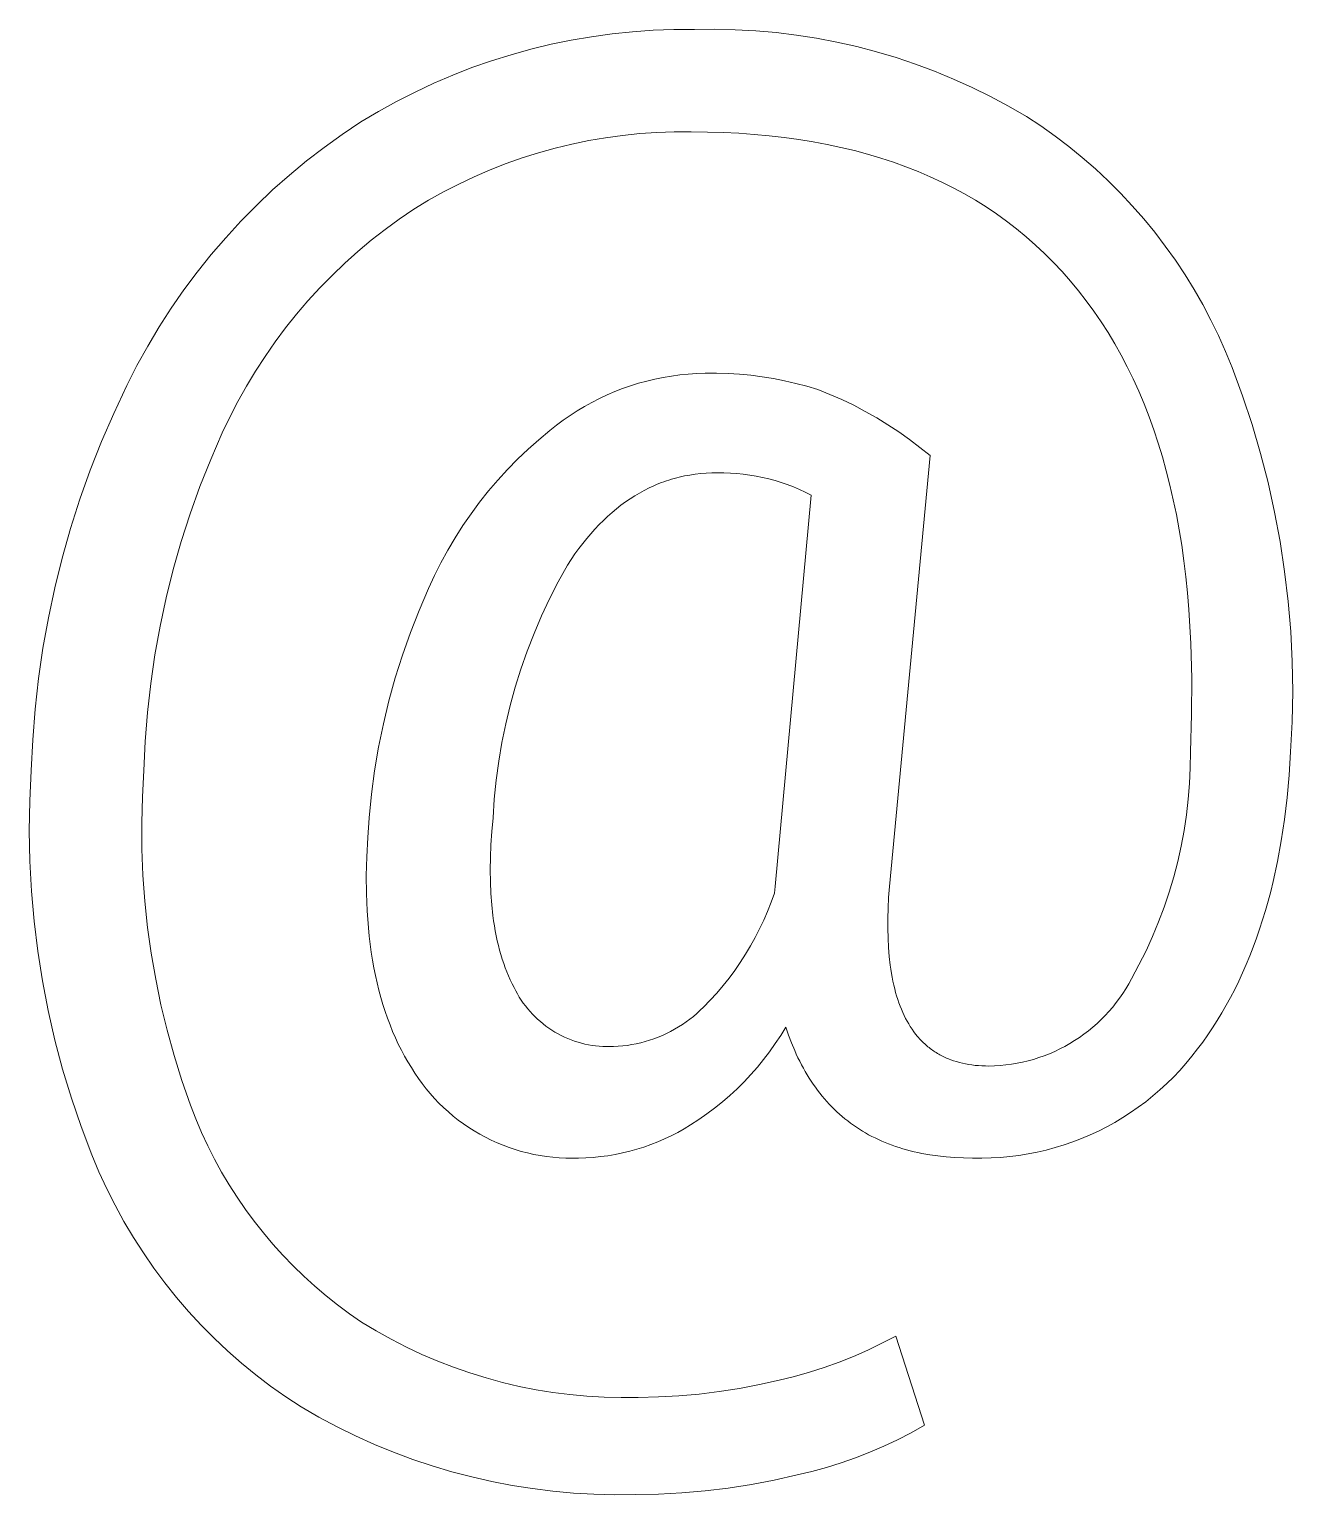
# Model space of a CAD drawing. Header units: millimetres. Extents: x -1519 to 3497, y -297 to 3208.
# Drawn here: x 2014.7 to 2067.7, y 4.6 to 66.1 of the extents above; entities that cross this region are included whole.
import ezdxf

# ---------------------------------------------------------------- set-up
doc = ezdxf.new("R2010")
doc.units = ezdxf.units.MM
doc.header["$MEASUREMENT"] = 0
doc.layers.add('Domyślny', color=7, linetype='Continuous', true_color=0x000000)

msp = doc.modelspace()

# ---------------------------------------------------------------- linework, layer by layer
at = {"layer": 'Domyślny', "color": 18, "lineweight": 15, "true_color": 0x000000}
for p, q in [((2037.462, 65.662), (2038.316, 65.808)), ((2038.316, 65.808), (2039.174, 65.925)), ((2039.174, 65.925), (2040.035, 66.014)), ((2040.035, 66.014), (2040.899, 66.074)), ((2040.899, 66.074), (2041.765, 66.104)), ((2041.765, 66.104), (2042.631, 66.106)), ((2042.631, 66.106), (2043.489, 66.117)), ((2043.489, 66.117), (2044.347, 66.099)), ((2044.347, 66.099), (2045.205, 66.052)), ((2045.205, 66.052), (2046.06, 65.976)), ((2046.06, 65.976), (2046.912, 65.872)), ((2046.912, 65.872), (2047.76, 65.74)), ((2034.938, 65.053), (2035.772, 65.284)), ((2035.772, 65.284), (2036.614, 65.487)), ((2036.614, 65.487), (2037.462, 65.662)), ((2047.76, 65.74), (2048.604, 65.579)), ((2048.604, 65.579), (2049.441, 65.39)), ((2049.441, 65.39), (2050.272, 65.172)), ((2050.272, 65.172), (2051.095, 64.928)), ((2033.294, 64.508), (2034.111, 64.794)), ((2034.111, 64.794), (2034.938, 65.053)), ((2051.095, 64.928), (2051.909, 64.655)), ((2051.909, 64.655), (2052.713, 64.356)), ((2031.691, 63.853), (2032.487, 64.194)), ((2032.487, 64.194), (2033.294, 64.508)), ((2052.713, 64.356), (2053.508, 64.03)), ((2053.508, 64.03), (2054.29, 63.677)), ((2030.134, 63.093), (2030.906, 63.486)), ((2030.906, 63.486), (2031.691, 63.853)), ((2054.29, 63.677), (2055.061, 63.298)), ((2029.376, 62.675), (2030.134, 63.093)), ((2055.061, 63.298), (2055.818, 62.894)), ((2055.818, 62.894), (2056.562, 62.465)), ((2027.855, 61.711), (2028.633, 62.231)), ((2028.633, 62.231), (2029.376, 62.675)), ((2056.562, 62.465), (2057.17, 62.063)), ((2027.094, 61.165), (2027.855, 61.711)), ((2038.905, 61.57), (2038.195, 61.448)), ((2039.62, 61.667), (2038.905, 61.57)), ((2040.337, 61.74), (2039.62, 61.667)), ((2041.056, 61.789), (2040.337, 61.74)), ((2041.776, 61.813), (2041.056, 61.789)), ((2042.497, 61.813), (2041.776, 61.813)), ((2043.174, 61.807), (2042.497, 61.813)), ((2043.841, 61.787), (2043.174, 61.807)), ((2044.496, 61.755), (2043.841, 61.787)), ((2045.14, 61.709), (2044.496, 61.755)), ((2045.774, 61.651), (2045.14, 61.709)), ((2046.396, 61.579), (2045.774, 61.651)), ((2047.008, 61.494), (2046.396, 61.579)), ((2047.609, 61.397), (2047.008, 61.494)), ((2057.17, 62.063), (2057.765, 61.64)), ((2057.765, 61.64), (2058.345, 61.199)), ((2026.353, 60.593), (2027.094, 61.165)), ((2036.094, 60.939), (2035.406, 60.722)), ((2036.788, 61.133), (2036.094, 60.939)), ((2037.489, 61.302), (2036.788, 61.133)), ((2038.195, 61.448), (2037.489, 61.302)), ((2048.198, 61.286), (2047.609, 61.397)), ((2048.777, 61.162), (2048.198, 61.286)), ((2049.345, 61.026), (2048.777, 61.162)), ((2049.902, 60.876), (2049.345, 61.026)), ((2050.448, 60.713), (2049.902, 60.876)), ((2058.345, 61.199), (2058.91, 60.738)), ((2025.632, 59.997), (2026.353, 60.593)), ((2034.727, 60.483), (2034.056, 60.22)), ((2035.406, 60.722), (2034.727, 60.483)), ((2050.983, 60.538), (2050.448, 60.713)), ((2051.507, 60.349), (2050.983, 60.538)), ((2052.02, 60.147), (2051.507, 60.349)), ((2058.91, 60.738), (2059.46, 60.258)), ((2059.46, 60.258), (2059.993, 59.761)), ((2024.932, 59.376), (2025.632, 59.997)), ((2033.394, 59.934), (2032.742, 59.626)), ((2034.056, 60.22), (2033.394, 59.934)), ((2052.523, 59.932), (2052.02, 60.147)), ((2053.014, 59.704), (2052.523, 59.932)), ((2053.495, 59.464), (2053.014, 59.704)), ((2059.993, 59.761), (2060.509, 59.246)), ((2024.253, 58.732), (2024.932, 59.376)), ((2032.101, 59.297), (2031.472, 58.945)), ((2032.742, 59.626), (2032.101, 59.297)), ((2053.964, 59.21), (2053.495, 59.464)), ((2054.423, 58.943), (2053.964, 59.21)), ((2060.509, 59.246), (2061.008, 58.713)), ((2023.596, 58.065), (2024.253, 58.732)), ((2030.854, 58.573), (2030.246, 58.158)), ((2031.472, 58.945), (2030.854, 58.573)), ((2054.871, 58.663), (2054.423, 58.943)), ((2055.308, 58.37), (2054.871, 58.663)), ((2061.008, 58.713), (2061.489, 58.165)), ((2022.963, 57.376), (2023.596, 58.065)), ((2030.246, 58.158), (2029.652, 57.723)), ((2055.734, 58.064), (2055.308, 58.37)), ((2056.149, 57.745), (2055.734, 58.064)), ((2061.489, 58.165), (2061.951, 57.601)), ((2022.354, 56.666), (2022.963, 57.376)), ((2029.072, 57.269), (2028.507, 56.796)), ((2029.652, 57.723), (2029.072, 57.269)), ((2056.553, 57.413), (2056.149, 57.745)), ((2056.946, 57.068), (2056.553, 57.413)), ((2061.951, 57.601), (2062.394, 57.022)), ((2021.769, 55.935), (2022.354, 56.666)), ((2028.507, 56.796), (2027.959, 56.304)), ((2057.329, 56.71), (2056.946, 57.068)), ((2057.7, 56.339), (2057.329, 56.71)), ((2062.394, 57.022), (2062.818, 56.428)), ((2027.959, 56.304), (2027.427, 55.795)), ((2058.061, 55.955), (2057.7, 56.339)), ((2058.411, 55.558), (2058.061, 55.955)), ((2062.818, 56.428), (2063.221, 55.821)), ((2021.209, 55.185), (2021.769, 55.935)), ((2027.427, 55.795), (2026.912, 55.268)), ((2058.75, 55.148), (2058.411, 55.558)), ((2063.221, 55.821), (2063.604, 55.2)), ((2020.675, 54.416), (2021.209, 55.185)), ((2026.415, 54.725), (2025.936, 54.165)), ((2026.912, 55.268), (2026.415, 54.725)), ((2059.078, 54.727), (2058.75, 55.148)), ((2059.394, 54.295), (2059.078, 54.727)), ((2063.604, 55.2), (2063.966, 54.567)), ((2020.168, 53.63), (2020.675, 54.416)), ((2025.936, 54.165), (2025.476, 53.59)), ((2059.698, 53.85), (2059.394, 54.295)), ((2063.966, 54.567), (2064.307, 53.922)), ((2019.688, 52.826), (2020.168, 53.63)), ((2025.476, 53.59), (2025.035, 53)), ((2059.99, 53.394), (2059.698, 53.85)), ((2064.307, 53.922), (2064.626, 53.266)), ((2025.035, 53), (2024.614, 52.396)), ((2060.271, 52.925), (2059.99, 53.394)), ((2060.54, 52.445), (2060.271, 52.925)), ((2064.626, 53.266), (2064.923, 52.6)), ((2019.235, 52.007), (2019.688, 52.826)), ((2024.614, 52.396), (2024.213, 51.778)), ((2060.797, 51.953), (2060.54, 52.445)), ((2064.923, 52.6), (2065.198, 51.925)), ((2018.811, 51.173), (2019.235, 52.007)), ((2024.213, 51.778), (2023.833, 51.148)), ((2042.023, 51.621), (2042.375, 51.656)), ((2042.375, 51.656), (2042.728, 51.679)), ((2042.728, 51.679), (2043.082, 51.691)), ((2043.082, 51.691), (2043.561, 51.692)), ((2043.561, 51.692), (2044.041, 51.678)), ((2044.041, 51.678), (2044.52, 51.648)), ((2044.52, 51.648), (2044.997, 51.602)), ((2061.043, 51.45), (2060.797, 51.953)), ((2065.198, 51.925), (2065.635, 50.738)), ((2018.26, 50.006), (2018.811, 51.173)), ((2023.833, 51.148), (2023.474, 50.505)), ((2039.289, 50.916), (2039.619, 51.044)), ((2039.619, 51.044), (2039.953, 51.161)), ((2039.953, 51.161), (2040.291, 51.267)), ((2040.291, 51.267), (2040.632, 51.361)), ((2040.632, 51.361), (2040.976, 51.444)), ((2040.976, 51.444), (2041.323, 51.514)), ((2041.323, 51.514), (2041.672, 51.573)), ((2041.672, 51.573), (2042.023, 51.621)), ((2044.997, 51.602), (2045.473, 51.541)), ((2045.473, 51.541), (2045.947, 51.464)), ((2045.947, 51.464), (2046.418, 51.373)), ((2046.418, 51.373), (2046.885, 51.265)), ((2046.885, 51.265), (2047.349, 51.143)), ((2047.349, 51.143), (2047.809, 51.006)), ((2061.277, 50.934), (2061.043, 51.45)), ((2023.474, 50.505), (2023.136, 49.85)), ((2038.018, 50.294), (2038.328, 50.466)), ((2038.328, 50.466), (2038.643, 50.627)), ((2038.643, 50.627), (2038.964, 50.777)), ((2038.964, 50.777), (2039.289, 50.916)), ((2047.809, 51.006), (2048.319, 50.802)), ((2048.319, 50.802), (2048.821, 50.581)), ((2048.821, 50.581), (2049.316, 50.343)), ((2061.499, 50.406), (2061.277, 50.934)), ((2065.635, 50.738), (2066.032, 49.538)), ((2017.748, 48.822), (2018.26, 50.006)), ((2023.136, 49.85), (2022.82, 49.185)), ((2037.127, 49.718), (2037.418, 49.92)), ((2037.418, 49.92), (2037.715, 50.112)), ((2037.715, 50.112), (2038.018, 50.294)), ((2049.316, 50.343), (2049.803, 50.089)), ((2049.803, 50.089), (2050.281, 49.818)), ((2050.281, 49.818), (2050.749, 49.531)), ((2061.71, 49.867), (2061.499, 50.406)), ((2061.909, 49.316), (2061.71, 49.867)), ((2022.82, 49.185), (2022.331, 48.067)), ((2036.102, 48.901), (2036.567, 49.285)), ((2036.567, 49.285), (2036.843, 49.507)), ((2036.843, 49.507), (2037.127, 49.718)), ((2050.749, 49.531), (2051.208, 49.229)), ((2051.208, 49.229), (2051.656, 48.912)), ((2062.096, 48.753), (2061.909, 49.316)), ((2066.032, 49.538), (2066.389, 48.325)), ((2017.276, 47.622), (2017.748, 48.822)), ((2035.651, 48.501), (2036.102, 48.901)), ((2051.656, 48.912), (2052.094, 48.58)), ((2052.094, 48.58), (2052.519, 48.233)), ((2062.271, 48.178), (2062.096, 48.753)), ((2022.331, 48.067), (2021.88, 46.934)), ((2034.791, 47.655), (2035.214, 48.085)), ((2035.214, 48.085), (2035.651, 48.501)), ((2052.519, 48.233), (2050.816, 30.159)), ((2062.435, 47.591), (2062.271, 48.178)), ((2066.389, 48.325), (2066.705, 47.101)), ((2016.843, 46.407), (2017.276, 47.622)), ((2034.384, 47.21), (2034.791, 47.655)), ((2042.108, 47.355), (2041.998, 47.33)), ((2042.219, 47.379), (2042.108, 47.355)), ((2042.442, 47.42), (2042.219, 47.379)), ((2042.668, 47.454), (2042.442, 47.42)), ((2042.897, 47.481), (2042.668, 47.454)), ((2043.129, 47.5), (2042.897, 47.481)), ((2043.363, 47.511), (2043.129, 47.5)), ((2043.6, 47.515), (2043.363, 47.511)), ((2043.871, 47.513), (2043.6, 47.515)), ((2044.143, 47.503), (2043.871, 47.513)), ((2044.414, 47.484), (2044.143, 47.503)), ((2044.684, 47.456), (2044.414, 47.484)), ((2044.953, 47.42), (2044.684, 47.456)), ((2045.221, 47.374), (2044.953, 47.42)), ((2045.488, 47.32), (2045.221, 47.374)), ((2062.588, 46.993), (2062.435, 47.591)), ((2021.88, 46.934), (2021.467, 45.786)), ((2033.616, 46.28), (2033.992, 46.752)), ((2033.992, 46.752), (2034.384, 47.21)), ((2040.523, 46.775), (2040.323, 46.665)), ((2040.726, 46.877), (2040.523, 46.775)), ((2040.829, 46.925), (2040.726, 46.877)), ((2040.932, 46.971), (2040.829, 46.925)), ((2041.035, 47.016), (2040.932, 46.971)), ((2041.14, 47.058), (2041.035, 47.016)), ((2041.245, 47.099), (2041.14, 47.058)), ((2041.35, 47.137), (2041.245, 47.099)), ((2041.457, 47.174), (2041.35, 47.137)), ((2041.564, 47.209), (2041.457, 47.174)), ((2041.671, 47.242), (2041.564, 47.209)), ((2041.779, 47.273), (2041.671, 47.242)), ((2041.888, 47.303), (2041.779, 47.273)), ((2041.998, 47.33), (2041.888, 47.303)), ((2045.752, 47.257), (2045.488, 47.32)), ((2046.014, 47.185), (2045.752, 47.257)), ((2046.274, 47.105), (2046.014, 47.185)), ((2046.53, 47.016), (2046.274, 47.105)), ((2046.784, 46.919), (2046.53, 47.016)), ((2047.035, 46.814), (2046.784, 46.919)), ((2047.282, 46.701), (2047.035, 46.814)), ((2062.728, 46.382), (2062.588, 46.993)), ((2066.705, 47.101), (2066.979, 45.867)), ((2016.45, 45.178), (2016.843, 46.407)), ((2033.257, 45.795), (2033.616, 46.28)), ((2039.547, 46.151), (2039.359, 46.003)), ((2039.737, 46.291), (2039.547, 46.151)), ((2039.93, 46.423), (2039.737, 46.291)), ((2040.125, 46.548), (2039.93, 46.423)), ((2040.323, 46.665), (2040.125, 46.548)), ((2046.022, 30.159), (2047.525, 46.579)), ((2047.525, 46.579), (2047.282, 46.701)), ((2062.857, 45.76), (2062.728, 46.382)), ((2021.467, 45.786), (2021.093, 44.625)), ((2032.915, 45.298), (2033.257, 45.795)), ((2038.811, 45.515), (2038.634, 45.337)), ((2038.991, 45.686), (2038.811, 45.515)), ((2039.174, 45.848), (2038.991, 45.686)), ((2039.359, 46.003), (2039.174, 45.848)), ((2062.974, 45.126), (2062.857, 45.76)), ((2066.979, 45.867), (2067.211, 44.624)), ((2016.098, 43.937), (2016.45, 45.178)), ((2032.59, 44.79), (2032.915, 45.298)), ((2038.286, 44.959), (2038.116, 44.758)), ((2038.459, 45.152), (2038.286, 44.959)), ((2038.634, 45.337), (2038.459, 45.152)), ((2063.08, 44.48), (2062.974, 45.126)), ((2021.093, 44.625), (2020.758, 43.452)), ((2031.994, 43.741), (2032.283, 44.271)), ((2032.283, 44.271), (2032.59, 44.79)), ((2037.783, 44.333), (2037.62, 44.11)), ((2037.948, 44.549), (2037.783, 44.333)), ((2038.116, 44.758), (2037.948, 44.549)), ((2063.174, 43.822), (2063.08, 44.48)), ((2067.211, 44.624), (2067.402, 43.374)), ((2015.787, 42.685), (2016.098, 43.937)), ((2031.724, 43.202), (2031.994, 43.741)), ((2037.46, 43.878), (2037.302, 43.639)), ((2037.62, 44.11), (2037.46, 43.878)), ((2063.257, 43.153), (2063.174, 43.822)), ((2020.758, 43.452), (2020.462, 42.268)), ((2031.473, 42.654), (2031.724, 43.202)), ((2037.302, 43.639), (2036.917, 42.942)), ((2063.328, 42.471), (2063.257, 43.153)), ((2067.402, 43.374), (2067.55, 42.119)), ((2015.518, 41.423), (2015.787, 42.685)), ((2031.076, 41.737), (2031.473, 42.654)), ((2036.917, 42.942), (2036.555, 42.231)), ((2063.387, 41.778), (2063.328, 42.471)), ((2020.462, 42.268), (2020.206, 41.075)), ((2036.555, 42.231), (2036.217, 41.509)), ((2067.55, 42.119), (2067.655, 40.859)), ((2015.291, 40.154), (2015.518, 41.423)), ((2030.711, 40.808), (2031.076, 41.737)), ((2036.217, 41.509), (2035.904, 40.777)), ((2063.47, 40.356), (2063.387, 41.778)), ((2020.206, 41.075), (2019.99, 39.875)), ((2030.378, 39.866), (2030.711, 40.808)), ((2035.904, 40.777), (2035.615, 40.033)), ((2067.655, 40.859), (2067.719, 39.596)), ((2015.105, 38.877), (2015.291, 40.154)), ((2035.615, 40.033), (2035.352, 39.281)), ((2063.508, 38.886), (2063.47, 40.356)), ((2019.99, 39.875), (2019.814, 38.668)), ((2030.078, 38.913), (2030.378, 39.866)), ((2067.719, 39.596), (2067.739, 38.332)), ((2014.962, 37.595), (2015.105, 38.877)), ((2029.811, 37.951), (2030.078, 38.913)), ((2035.352, 39.281), (2035.114, 38.52)), ((2063.499, 37.37), (2063.508, 38.886)), ((2019.814, 38.668), (2019.678, 37.455)), ((2035.114, 38.52), (2034.902, 37.752)), ((2067.739, 38.332), (2067.718, 37.068)), ((2014.861, 36.309), (2014.962, 37.595)), ((2029.578, 36.98), (2029.811, 37.951)), ((2034.902, 37.752), (2034.715, 36.977)), ((2019.678, 37.455), (2019.583, 36.239)), ((2029.378, 36.001), (2029.578, 36.98)), ((2034.715, 36.977), (2034.555, 36.196)), ((2063.444, 35.805), (2063.499, 37.37)), ((2067.718, 37.068), (2067.653, 35.805)), ((2014.802, 35.02), (2014.861, 36.309)), ((2019.583, 36.239), (2019.529, 35.02)), ((2029.212, 35.016), (2029.378, 36.001)), ((2034.555, 36.196), (2034.421, 35.411)), ((2063.437, 35.142), (2063.444, 35.805)), ((2067.653, 35.805), (2067.591, 34.835)), ((2034.421, 35.411), (2034.314, 34.621)), ((2063.407, 34.479), (2063.437, 35.142)), ((2014.739, 33.756), (2014.802, 35.02)), ((2019.529, 35.02), (2019.465, 33.924)), ((2029.081, 34.026), (2029.212, 35.016)), ((2034.314, 34.621), (2034.233, 33.828)), ((2063.354, 33.818), (2063.407, 34.479)), ((2067.591, 34.835), (2067.504, 33.889)), ((2019.465, 33.924), (2019.437, 32.826)), ((2028.984, 33.032), (2029.081, 34.026)), ((2034.233, 33.828), (2034.179, 33.032)), ((2063.278, 33.159), (2063.354, 33.818)), ((2067.504, 33.889), (2067.393, 32.97)), ((2014.719, 32.491), (2014.739, 33.756)), ((2019.437, 32.826), (2019.445, 31.729)), ((2028.92, 32.208), (2028.984, 33.032)), ((2034.179, 33.032), (2034.129, 32.462)), ((2063.179, 32.504), (2063.278, 33.159)), ((2067.393, 32.97), (2067.258, 32.075)), ((2014.743, 31.225), (2014.719, 32.491)), ((2028.88, 31.405), (2028.92, 32.208)), ((2034.129, 32.462), (2034.094, 31.908)), ((2063.058, 31.852), (2063.179, 32.504)), ((2067.258, 32.075), (2067.099, 31.207)), ((2019.445, 31.729), (2019.489, 30.631)), ((2028.862, 30.626), (2028.88, 31.405)), ((2034.073, 31.371), (2034.066, 30.852)), ((2034.094, 31.908), (2034.073, 31.371)), ((2062.913, 31.204), (2063.058, 31.852)), ((2014.81, 29.961), (2014.743, 31.225)), ((2034.066, 30.852), (2034.072, 30.349)), ((2062.747, 30.562), (2062.913, 31.204)), ((2067.099, 31.207), (2066.915, 30.364)), ((2019.489, 30.631), (2019.569, 29.536)), ((2028.868, 29.869), (2028.862, 30.626)), ((2034.072, 30.349), (2034.093, 29.863)), ((2045.988, 29.875), (2046.022, 30.159)), ((2050.816, 30.159), (2050.783, 29.695)), ((2062.558, 29.926), (2062.747, 30.562)), ((2066.915, 30.364), (2066.815, 29.952)), ((2014.921, 28.7), (2014.81, 29.961)), ((2019.569, 29.536), (2019.685, 28.444)), ((2028.897, 29.135), (2028.868, 29.869)), ((2034.093, 29.863), (2034.128, 29.394)), ((2045.852, 29.494), (2045.988, 29.875)), ((2050.783, 29.695), (2050.761, 29.246)), ((2062.347, 29.297), (2062.558, 29.926)), ((2066.708, 29.546), (2066.595, 29.147)), ((2066.815, 29.952), (2066.708, 29.546)), ((2028.949, 28.424), (2028.897, 29.135)), ((2034.128, 29.394), (2034.176, 28.942)), ((2034.176, 28.942), (2034.206, 28.722)), ((2045.542, 28.744), (2045.703, 29.116)), ((2045.703, 29.116), (2045.852, 29.494)), ((2050.761, 29.246), (2050.75, 28.812)), ((2062.114, 28.676), (2062.347, 29.297)), ((2066.595, 29.147), (2066.475, 28.754)), ((2015.074, 27.444), (2014.921, 28.7)), ((2019.685, 28.444), (2019.836, 27.357)), ((2028.984, 28.077), (2028.949, 28.424)), ((2034.206, 28.722), (2034.239, 28.506)), ((2034.239, 28.506), (2034.275, 28.295)), ((2034.275, 28.295), (2034.315, 28.087)), ((2045.183, 28.017), (2045.369, 28.378)), ((2045.369, 28.378), (2045.542, 28.744)), ((2050.75, 28.812), (2050.749, 28.392)), ((2050.749, 28.392), (2050.759, 27.987)), ((2061.86, 28.064), (2062.114, 28.676)), ((2066.35, 28.368), (2066.219, 27.988)), ((2066.475, 28.754), (2066.35, 28.368)), ((2029.025, 27.735), (2028.984, 28.077)), ((2029.071, 27.399), (2029.025, 27.735)), ((2034.315, 28.087), (2034.359, 27.884)), ((2034.359, 27.884), (2034.406, 27.685)), ((2034.406, 27.685), (2034.456, 27.49)), ((2044.986, 27.663), (2045.183, 28.017)), ((2050.759, 27.987), (2050.779, 27.597)), ((2061.584, 27.46), (2061.86, 28.064)), ((2066.219, 27.988), (2066.082, 27.614)), ((2015.271, 26.194), (2015.074, 27.444)), ((2019.836, 27.357), (2020.023, 26.275)), ((2029.124, 27.069), (2029.071, 27.399)), ((2029.182, 26.745), (2029.124, 27.069)), ((2034.456, 27.49), (2034.51, 27.299)), ((2034.51, 27.299), (2034.567, 27.112)), ((2034.567, 27.112), (2034.628, 26.929)), ((2044.558, 26.974), (2044.778, 27.315)), ((2044.778, 27.315), (2044.986, 27.663)), ((2050.779, 27.597), (2050.809, 27.222)), ((2050.809, 27.222), (2050.85, 26.861)), ((2061.288, 26.867), (2061.584, 27.46)), ((2065.938, 27.247), (2065.789, 26.887)), ((2066.082, 27.614), (2065.938, 27.247)), ((2029.246, 26.426), (2029.182, 26.745)), ((2034.628, 26.929), (2034.692, 26.75)), ((2034.692, 26.75), (2034.759, 26.575)), ((2034.759, 26.575), (2034.83, 26.405)), ((2044.085, 26.315), (2044.327, 26.641)), ((2044.327, 26.641), (2044.558, 26.974)), ((2050.85, 26.861), (2050.875, 26.686)), ((2050.875, 26.686), (2050.902, 26.515)), ((2050.902, 26.515), (2050.932, 26.348)), ((2060.972, 26.284), (2061.288, 26.867)), ((2065.633, 26.532), (2065.472, 26.185)), ((2065.789, 26.887), (2065.633, 26.532)), ((2015.511, 24.951), (2015.271, 26.194)), ((2020.023, 26.275), (2020.246, 25.2)), ((2029.315, 26.113), (2029.246, 26.426)), ((2029.391, 25.805), (2029.315, 26.113)), ((2034.83, 26.405), (2034.905, 26.238)), ((2034.905, 26.238), (2034.983, 26.075)), ((2034.983, 26.075), (2035.064, 25.917)), ((2035.064, 25.917), (2035.132, 25.782)), ((2043.57, 25.689), (2043.833, 25.998)), ((2043.833, 25.998), (2044.085, 26.315)), ((2050.932, 26.348), (2050.964, 26.184)), ((2050.964, 26.184), (2050.999, 26.024)), ((2050.999, 26.024), (2051.036, 25.868)), ((2051.036, 25.868), (2051.077, 25.715)), ((2060.609, 25.671), (2060.737, 25.871)), ((2060.737, 25.871), (2060.858, 26.076)), ((2060.858, 26.076), (2060.972, 26.284)), ((2065.304, 25.843), (2065.13, 25.508)), ((2065.472, 26.185), (2065.304, 25.843)), ((2029.472, 25.504), (2029.391, 25.805)), ((2029.56, 25.208), (2029.472, 25.504)), ((2029.653, 24.917), (2029.56, 25.208)), ((2035.132, 25.782), (2035.205, 25.649)), ((2035.205, 25.649), (2035.283, 25.52)), ((2035.283, 25.52), (2035.365, 25.393)), ((2035.365, 25.393), (2035.451, 25.268)), ((2035.451, 25.268), (2035.541, 25.147)), ((2043.015, 25.098), (2043.297, 25.389)), ((2043.297, 25.389), (2043.57, 25.689)), ((2051.077, 25.715), (2051.119, 25.566)), ((2051.119, 25.566), (2051.165, 25.421)), ((2051.165, 25.421), (2051.213, 25.279)), ((2051.213, 25.279), (2051.264, 25.142)), ((2060.184, 25.1), (2060.332, 25.285)), ((2060.332, 25.285), (2060.474, 25.476)), ((2060.474, 25.476), (2060.609, 25.671)), ((2065.13, 25.508), (2064.951, 25.18)), ((2015.793, 23.717), (2015.511, 24.951)), ((2020.246, 25.2), (2020.503, 24.132)), ((2029.752, 24.633), (2029.653, 24.917)), ((2029.857, 24.354), (2029.752, 24.633)), ((2035.541, 25.147), (2035.636, 25.029)), ((2035.636, 25.029), (2035.734, 24.915)), ((2035.734, 24.915), (2035.837, 24.803)), ((2035.837, 24.803), (2035.943, 24.696)), ((2035.943, 24.696), (2036.053, 24.592)), ((2036.053, 24.592), (2036.166, 24.492)), ((2042.286, 24.477), (2042.44, 24.591)), ((2042.44, 24.591), (2042.59, 24.71)), ((2042.59, 24.71), (2042.736, 24.835)), ((2042.736, 24.835), (2042.878, 24.964)), ((2042.878, 24.964), (2043.015, 25.098)), ((2051.264, 25.142), (2051.317, 25.007)), ((2051.317, 25.007), (2051.373, 24.877)), ((2051.373, 24.877), (2051.432, 24.75)), ((2051.432, 24.75), (2051.493, 24.627)), ((2051.493, 24.627), (2051.557, 24.507)), ((2059.702, 24.576), (2059.869, 24.745)), ((2059.869, 24.745), (2060.029, 24.92)), ((2060.029, 24.92), (2060.184, 25.1)), ((2064.765, 24.858), (2064.573, 24.542)), ((2064.951, 25.18), (2064.765, 24.858)), ((2020.503, 24.132), (2020.796, 23.074)), ((2029.967, 24.08), (2029.857, 24.354)), ((2030.084, 23.812), (2029.967, 24.08)), ((2036.166, 24.492), (2036.283, 24.396)), ((2036.283, 24.396), (2036.403, 24.304)), ((2036.403, 24.304), (2036.526, 24.216)), ((2036.526, 24.216), (2036.652, 24.132)), ((2036.652, 24.132), (2036.78, 24.053)), ((2036.78, 24.053), (2036.912, 23.978)), ((2036.912, 23.978), (2037.046, 23.908)), ((2041.286, 23.909), (2041.46, 23.989)), ((2041.46, 23.989), (2041.632, 24.075)), ((2041.632, 24.075), (2041.8, 24.167)), ((2041.8, 24.167), (2041.966, 24.265)), ((2041.966, 24.265), (2042.127, 24.368)), ((2042.127, 24.368), (2042.286, 24.477)), ((2046.473, 24.263), (2046.256, 23.91)), ((2046.586, 23.925), (2046.473, 24.263)), ((2051.557, 24.507), (2051.623, 24.391)), ((2051.623, 24.391), (2051.692, 24.279)), ((2051.692, 24.279), (2051.764, 24.171)), ((2051.764, 24.171), (2051.839, 24.066)), ((2051.839, 24.066), (2051.916, 23.965)), ((2058.979, 23.96), (2059.168, 24.105)), ((2059.168, 24.105), (2059.351, 24.255)), ((2059.351, 24.255), (2059.529, 24.412)), ((2059.529, 24.412), (2059.702, 24.576)), ((2064.375, 24.233), (2064.171, 23.93)), ((2064.573, 24.542), (2064.375, 24.233)), ((2016.118, 22.494), (2015.793, 23.717)), ((2030.206, 23.55), (2030.084, 23.812)), ((2030.334, 23.294), (2030.206, 23.55)), ((2037.046, 23.908), (2037.182, 23.842)), ((2037.182, 23.842), (2037.32, 23.782)), ((2037.32, 23.782), (2037.461, 23.725)), ((2037.461, 23.725), (2037.603, 23.674)), ((2037.603, 23.674), (2037.747, 23.628)), ((2037.747, 23.628), (2037.892, 23.587)), ((2037.892, 23.587), (2038.039, 23.55)), ((2038.039, 23.55), (2038.187, 23.519)), ((2038.187, 23.519), (2038.336, 23.493)), ((2038.336, 23.493), (2038.485, 23.472)), ((2038.485, 23.472), (2038.636, 23.456)), ((2038.636, 23.456), (2038.786, 23.445)), ((2038.786, 23.445), (2038.938, 23.44)), ((2038.938, 23.44), (2039.089, 23.44)), ((2039.089, 23.44), (2039.24, 23.444)), ((2039.24, 23.444), (2039.431, 23.454)), ((2039.431, 23.454), (2039.623, 23.471)), ((2039.623, 23.471), (2039.813, 23.494)), ((2039.813, 23.494), (2040.003, 23.523)), ((2040.003, 23.523), (2040.191, 23.559)), ((2040.191, 23.559), (2040.378, 23.602)), ((2040.378, 23.602), (2040.564, 23.651)), ((2040.564, 23.651), (2040.748, 23.706)), ((2040.748, 23.706), (2040.929, 23.767)), ((2040.929, 23.767), (2041.109, 23.835)), ((2041.109, 23.835), (2041.286, 23.909)), ((2046.027, 23.565), (2045.787, 23.228)), ((2046.256, 23.91), (2046.027, 23.565)), ((2046.709, 23.598), (2046.586, 23.925)), ((2046.839, 23.282), (2046.709, 23.598)), ((2051.916, 23.965), (2051.995, 23.868)), ((2051.995, 23.868), (2052.036, 23.82)), ((2052.036, 23.82), (2052.078, 23.774)), ((2052.078, 23.774), (2052.12, 23.728)), ((2052.12, 23.728), (2052.162, 23.684)), ((2052.162, 23.684), (2052.206, 23.64)), ((2052.206, 23.64), (2052.25, 23.598)), ((2052.25, 23.598), (2052.295, 23.556)), ((2052.295, 23.556), (2052.34, 23.515)), ((2052.34, 23.515), (2052.386, 23.475)), ((2052.386, 23.475), (2052.433, 23.436)), ((2052.433, 23.436), (2052.48, 23.398)), ((2052.48, 23.398), (2052.529, 23.361)), ((2052.529, 23.361), (2052.577, 23.324)), ((2057.968, 23.341), (2058.178, 23.451)), ((2058.178, 23.451), (2058.385, 23.568)), ((2058.385, 23.568), (2058.588, 23.692)), ((2058.588, 23.692), (2058.786, 23.822)), ((2058.786, 23.822), (2058.979, 23.96)), ((2063.961, 23.634), (2063.744, 23.344)), ((2064.171, 23.93), (2063.961, 23.634)), ((2020.796, 23.074), (2021.122, 22.026)), ((2030.468, 23.043), (2030.334, 23.294)), ((2030.608, 22.798), (2030.468, 23.043)), ((2030.754, 22.559), (2030.608, 22.798)), ((2045.535, 22.9), (2045.272, 22.58)), ((2045.787, 23.228), (2045.535, 22.9)), ((2046.908, 23.128), (2046.839, 23.282)), ((2046.978, 22.977), (2046.908, 23.128)), ((2047.051, 22.828), (2046.978, 22.977)), ((2047.126, 22.682), (2047.051, 22.828)), ((2052.577, 23.324), (2052.627, 23.289)), ((2052.627, 23.289), (2052.677, 23.254)), ((2052.677, 23.254), (2052.727, 23.221)), ((2052.727, 23.221), (2052.779, 23.188)), ((2052.779, 23.188), (2052.831, 23.157)), ((2052.831, 23.157), (2052.883, 23.126)), ((2052.883, 23.126), (2052.937, 23.096)), ((2052.937, 23.096), (2052.991, 23.067)), ((2052.991, 23.067), (2053.045, 23.039)), ((2053.045, 23.039), (2053.101, 23.012)), ((2053.101, 23.012), (2053.157, 22.986)), ((2053.157, 22.986), (2053.213, 22.961)), ((2053.213, 22.961), (2053.271, 22.936)), ((2053.271, 22.936), (2053.328, 22.913)), ((2053.328, 22.913), (2053.387, 22.89)), ((2053.387, 22.89), (2053.506, 22.848)), ((2053.506, 22.848), (2053.628, 22.81)), ((2053.628, 22.81), (2053.753, 22.775)), ((2053.753, 22.775), (2053.88, 22.743)), ((2056.172, 22.741), (2056.405, 22.788)), ((2056.405, 22.788), (2056.635, 22.843)), ((2056.635, 22.843), (2056.864, 22.907)), ((2056.864, 22.907), (2057.091, 22.978)), ((2057.091, 22.978), (2057.315, 23.058)), ((2057.315, 23.058), (2057.536, 23.145)), ((2057.536, 23.145), (2057.753, 23.239)), ((2057.753, 23.239), (2057.968, 23.341)), ((2063.507, 23.036), (2063.259, 22.735)), ((2063.744, 23.344), (2063.507, 23.036)), ((2016.484, 21.283), (2016.118, 22.494)), ((2030.897, 22.33), (2030.754, 22.559)), ((2031.048, 22.106), (2030.897, 22.33)), ((2044.999, 22.269), (2044.715, 21.968)), ((2045.272, 22.58), (2044.999, 22.269)), ((2047.203, 22.538), (2047.126, 22.682)), ((2047.282, 22.397), (2047.203, 22.538)), ((2047.363, 22.259), (2047.282, 22.397)), ((2047.446, 22.124), (2047.363, 22.259)), ((2053.88, 22.743), (2054.009, 22.716)), ((2054.009, 22.716), (2054.142, 22.692)), ((2054.142, 22.692), (2054.277, 22.672)), ((2054.277, 22.672), (2054.414, 22.655)), ((2054.414, 22.655), (2054.555, 22.643)), ((2054.555, 22.643), (2054.698, 22.633)), ((2054.698, 22.633), (2054.843, 22.628)), ((2054.843, 22.628), (2054.992, 22.626)), ((2054.992, 22.626), (2055.229, 22.632)), ((2055.229, 22.632), (2055.466, 22.647)), ((2055.466, 22.647), (2055.702, 22.67)), ((2055.702, 22.67), (2055.938, 22.701)), ((2055.938, 22.701), (2056.172, 22.741)), ((2062.733, 22.161), (2062.456, 21.888)), ((2063.001, 22.444), (2062.733, 22.161)), ((2063.259, 22.735), (2063.001, 22.444)), ((2021.122, 22.026), (2021.484, 20.989)), ((2031.206, 21.888), (2031.048, 22.106)), ((2031.372, 21.675), (2031.206, 21.888)), ((2031.545, 21.468), (2031.372, 21.675)), ((2044.421, 21.676), (2044.117, 21.395)), ((2044.715, 21.968), (2044.421, 21.676)), ((2047.532, 21.991), (2047.446, 22.124)), ((2047.619, 21.861), (2047.532, 21.991)), ((2047.709, 21.734), (2047.619, 21.861)), ((2047.8, 21.609), (2047.709, 21.734)), ((2047.894, 21.487), (2047.8, 21.609)), ((2062.169, 21.624), (2061.873, 21.371)), ((2062.456, 21.888), (2062.169, 21.624)), ((2016.892, 20.084), (2016.484, 21.283)), ((2021.484, 20.989), (2021.708, 20.41)), ((2031.725, 21.267), (2031.545, 21.468)), ((2031.912, 21.072), (2031.725, 21.267)), ((2032.106, 20.884), (2031.912, 21.072)), ((2043.804, 21.125), (2043.481, 20.865)), ((2044.117, 21.395), (2043.804, 21.125)), ((2047.99, 21.367), (2047.894, 21.487)), ((2048.088, 21.251), (2047.99, 21.367)), ((2048.188, 21.137), (2048.088, 21.251)), ((2048.291, 21.025), (2048.188, 21.137)), ((2048.395, 20.917), (2048.291, 21.025)), ((2048.501, 20.811), (2048.395, 20.917)), ((2061.569, 21.127), (2061.257, 20.895)), ((2061.873, 21.371), (2061.569, 21.127)), ((2021.708, 20.41), (2021.951, 19.839)), ((2032.305, 20.702), (2032.106, 20.884)), ((2032.511, 20.528), (2032.305, 20.702)), ((2032.723, 20.361), (2032.511, 20.528)), ((2032.941, 20.201), (2032.723, 20.361)), ((2042.811, 20.379), (2042.464, 20.154)), ((2043.15, 20.616), (2042.811, 20.379)), ((2043.481, 20.865), (2043.15, 20.616)), ((2048.61, 20.707), (2048.501, 20.811)), ((2048.721, 20.607), (2048.61, 20.707)), ((2048.834, 20.509), (2048.721, 20.607)), ((2048.948, 20.413), (2048.834, 20.509)), ((2049.066, 20.321), (2048.948, 20.413)), ((2049.185, 20.231), (2049.066, 20.321)), ((2060.61, 20.462), (2060.275, 20.263)), ((2060.937, 20.673), (2060.61, 20.462)), ((2061.257, 20.895), (2060.937, 20.673)), ((2017.341, 18.901), (2016.892, 20.084)), ((2021.951, 19.839), (2022.213, 19.277)), ((2033.164, 20.049), (2032.941, 20.201)), ((2033.392, 19.904), (2033.164, 20.049)), ((2033.625, 19.768), (2033.392, 19.904)), ((2033.862, 19.64), (2033.625, 19.768)), ((2041.654, 19.698), (2041.374, 19.566)), ((2041.929, 19.841), (2041.654, 19.698)), ((2042.199, 19.993), (2041.929, 19.841)), ((2042.464, 20.154), (2042.199, 19.993)), ((2049.306, 20.143), (2049.185, 20.231)), ((2049.429, 20.059), (2049.306, 20.143)), ((2049.555, 19.977), (2049.429, 20.059)), ((2049.683, 19.898), (2049.555, 19.977)), ((2049.812, 19.821), (2049.683, 19.898)), ((2049.944, 19.747), (2049.812, 19.821)), ((2050.078, 19.676), (2049.944, 19.747)), ((2050.214, 19.608), (2050.078, 19.676)), ((2059.233, 19.735), (2058.875, 19.584)), ((2059.586, 19.899), (2059.233, 19.735)), ((2059.934, 20.075), (2059.586, 19.899)), ((2060.275, 20.263), (2059.934, 20.075)), ((2022.213, 19.277), (2022.493, 18.723)), ((2034.104, 19.52), (2033.862, 19.64)), ((2034.35, 19.408), (2034.104, 19.52)), ((2034.599, 19.305), (2034.35, 19.408)), ((2034.852, 19.21), (2034.599, 19.305)), ((2035.108, 19.125), (2034.852, 19.21)), ((2035.367, 19.048), (2035.108, 19.125)), ((2040.213, 19.133), (2039.915, 19.051)), ((2040.509, 19.226), (2040.213, 19.133)), ((2040.801, 19.329), (2040.509, 19.226)), ((2041.09, 19.442), (2040.801, 19.329)), ((2041.374, 19.566), (2041.09, 19.442)), ((2050.352, 19.542), (2050.214, 19.608)), ((2050.493, 19.479), (2050.352, 19.542)), ((2050.635, 19.418), (2050.493, 19.479)), ((2050.78, 19.36), (2050.635, 19.418)), ((2050.927, 19.305), (2050.78, 19.36)), ((2051.075, 19.253), (2050.927, 19.305)), ((2051.226, 19.203), (2051.075, 19.253)), ((2051.379, 19.156), (2051.226, 19.203)), ((2051.535, 19.112), (2051.379, 19.156)), ((2051.692, 19.07), (2051.535, 19.112)), ((2051.851, 19.031), (2051.692, 19.07)), ((2057.394, 19.103), (2057.015, 19.014)), ((2057.77, 19.204), (2057.394, 19.103)), ((2058.143, 19.318), (2057.77, 19.204)), ((2058.511, 19.444), (2058.143, 19.318)), ((2058.875, 19.584), (2058.511, 19.444)), ((2017.641, 18.185), (2017.341, 18.901)), ((2022.493, 18.723), (2022.792, 18.18)), ((2035.628, 18.98), (2035.367, 19.048)), ((2035.891, 18.921), (2035.628, 18.98)), ((2036.157, 18.872), (2035.891, 18.921)), ((2036.423, 18.831), (2036.157, 18.872)), ((2036.692, 18.8), (2036.423, 18.831)), ((2036.961, 18.778), (2036.692, 18.8)), ((2037.23, 18.765), (2036.961, 18.778)), ((2037.5, 18.762), (2037.23, 18.765)), ((2037.77, 18.767), (2037.5, 18.762)), ((2038.08, 18.776), (2037.77, 18.767)), ((2038.389, 18.795), (2038.08, 18.776)), ((2038.697, 18.825), (2038.389, 18.795)), ((2039.004, 18.866), (2038.697, 18.825)), ((2039.31, 18.917), (2039.004, 18.866)), ((2039.614, 18.979), (2039.31, 18.917)), ((2039.915, 19.051), (2039.614, 18.979)), ((2052.013, 18.995), (2051.851, 19.031)), ((2052.177, 18.961), (2052.013, 18.995)), ((2052.342, 18.93), (2052.177, 18.961)), ((2052.51, 18.902), (2052.342, 18.93)), ((2052.853, 18.853), (2052.51, 18.902)), ((2053.203, 18.816), (2052.853, 18.853)), ((2053.563, 18.789), (2053.203, 18.816)), ((2053.93, 18.773), (2053.563, 18.789)), ((2054.307, 18.767), (2053.93, 18.773)), ((2054.696, 18.763), (2054.307, 18.767)), ((2055.085, 18.771), (2054.696, 18.763)), ((2055.474, 18.793), (2055.085, 18.771)), ((2055.862, 18.829), (2055.474, 18.793)), ((2056.248, 18.877), (2055.862, 18.829)), ((2056.633, 18.939), (2056.248, 18.877)), ((2057.015, 19.014), (2056.633, 18.939)), ((2017.967, 17.48), (2017.641, 18.185)), ((2022.792, 18.18), (2023.108, 17.646)), ((2018.316, 16.787), (2017.967, 17.48)), ((2023.108, 17.646), (2023.442, 17.123)), ((2018.69, 16.106), (2018.316, 16.787)), ((2023.442, 17.123), (2023.794, 16.611)), ((2023.794, 16.611), (2024.162, 16.112)), ((2019.086, 15.439), (2018.69, 16.106)), ((2024.162, 16.112), (2024.546, 15.625)), ((2019.506, 14.786), (2019.086, 15.439)), ((2024.546, 15.625), (2024.946, 15.151)), ((2019.949, 14.148), (2019.506, 14.786)), ((2024.946, 15.151), (2025.362, 14.69)), ((2020.413, 13.526), (2019.949, 14.148)), ((2025.362, 14.69), (2025.793, 14.243)), ((2025.793, 14.243), (2026.238, 13.811)), ((2020.899, 12.92), (2020.413, 13.526)), ((2026.238, 13.811), (2026.698, 13.394)), ((2021.405, 12.332), (2020.899, 12.92)), ((2026.698, 13.394), (2027.171, 12.993)), ((2027.171, 12.993), (2027.657, 12.607)), ((2021.932, 11.761), (2021.405, 12.332)), ((2027.657, 12.607), (2028.156, 12.238)), ((2022.478, 11.21), (2021.932, 11.761)), ((2028.156, 12.238), (2028.666, 11.885)), ((2028.666, 11.885), (2029.281, 11.514)), ((2023.043, 10.677), (2022.478, 11.21)), ((2029.281, 11.514), (2029.908, 11.164)), ((2029.908, 11.164), (2030.547, 10.837)), ((2050.502, 10.996), (2051.083, 11.301)), ((2051.083, 11.301), (2052.286, 7.559)), ((2023.627, 10.165), (2023.043, 10.677)), ((2030.547, 10.837), (2031.197, 10.531)), ((2031.197, 10.531), (2031.857, 10.249)), ((2049.31, 10.447), (2049.91, 10.711)), ((2049.91, 10.711), (2050.502, 10.996)), ((2024.227, 9.673), (2023.627, 10.165)), ((2031.857, 10.249), (2032.526, 9.989)), ((2032.526, 9.989), (2033.204, 9.753)), ((2047.457, 9.782), (2048.082, 9.982)), ((2048.082, 9.982), (2048.7, 10.204)), ((2048.7, 10.204), (2049.31, 10.447)), ((2024.845, 9.203), (2024.227, 9.673)), ((2033.204, 9.753), (2033.89, 9.541)), ((2033.89, 9.541), (2034.583, 9.352)), ((2034.583, 9.352), (2035.282, 9.188)), ((2044.519, 9.101), (2045.356, 9.26)), ((2045.356, 9.26), (2046.189, 9.447)), ((2046.189, 9.447), (2046.826, 9.603)), ((2046.826, 9.603), (2047.457, 9.782)), ((2025.478, 8.754), (2024.845, 9.203)), ((2026.127, 8.327), (2025.478, 8.754)), ((2035.282, 9.188), (2035.987, 9.048)), ((2035.987, 9.048), (2036.695, 8.933)), ((2036.695, 8.933), (2037.408, 8.842)), ((2037.408, 8.842), (2038.123, 8.776)), ((2038.123, 8.776), (2038.84, 8.735)), ((2038.84, 8.735), (2039.557, 8.719)), ((2039.557, 8.719), (2040.275, 8.728)), ((2040.275, 8.728), (2041.128, 8.746)), ((2041.128, 8.746), (2041.98, 8.793)), ((2041.98, 8.793), (2042.829, 8.868)), ((2042.829, 8.868), (2043.676, 8.97)), ((2043.676, 8.97), (2044.519, 9.101)), ((2026.876, 7.896), (2026.127, 8.327)), ((2027.638, 7.49), (2026.876, 7.896)), ((2028.413, 7.11), (2027.638, 7.49)), ((2052.286, 7.559), (2051.727, 7.246)), ((2029.201, 6.756), (2028.413, 7.11)), ((2051.159, 6.952), (2050.58, 6.678)), ((2051.727, 7.246), (2051.159, 6.952)), ((2030, 6.428), (2029.201, 6.756)), ((2030.809, 6.126), (2030, 6.428)), ((2049.396, 6.191), (2048.792, 5.979)), ((2049.992, 6.424), (2049.396, 6.191)), ((2050.58, 6.678), (2049.992, 6.424)), ((2031.628, 5.852), (2030.809, 6.126)), ((2032.456, 5.606), (2031.628, 5.852)), ((2033.292, 5.387), (2032.456, 5.606)), ((2047.563, 5.619), (2046.94, 5.471)), ((2048.181, 5.788), (2047.563, 5.619)), ((2048.792, 5.979), (2048.181, 5.788)), ((2034.134, 5.195), (2033.292, 5.387)), ((2034.982, 5.032), (2034.134, 5.195)), ((2035.835, 4.898), (2034.982, 5.032)), ((2044.052, 4.919), (2043.079, 4.802)), ((2045.021, 5.07), (2044.052, 4.919)), ((2045.984, 5.254), (2045.021, 5.07)), ((2046.94, 5.471), (2045.984, 5.254)), ((2036.692, 4.791), (2035.835, 4.898)), ((2037.552, 4.714), (2036.692, 4.791)), ((2038.415, 4.665), (2037.552, 4.714)), ((2039.278, 4.644), (2038.415, 4.665)), ((2040.142, 4.653), (2039.278, 4.644)), ((2041.122, 4.668), (2040.142, 4.653)), ((2042.102, 4.718), (2041.122, 4.668)), ((2043.079, 4.802), (2042.102, 4.718))]:
    msp.add_line(p, q, dxfattribs=at)

doc.saveas('drawing.dxf')
